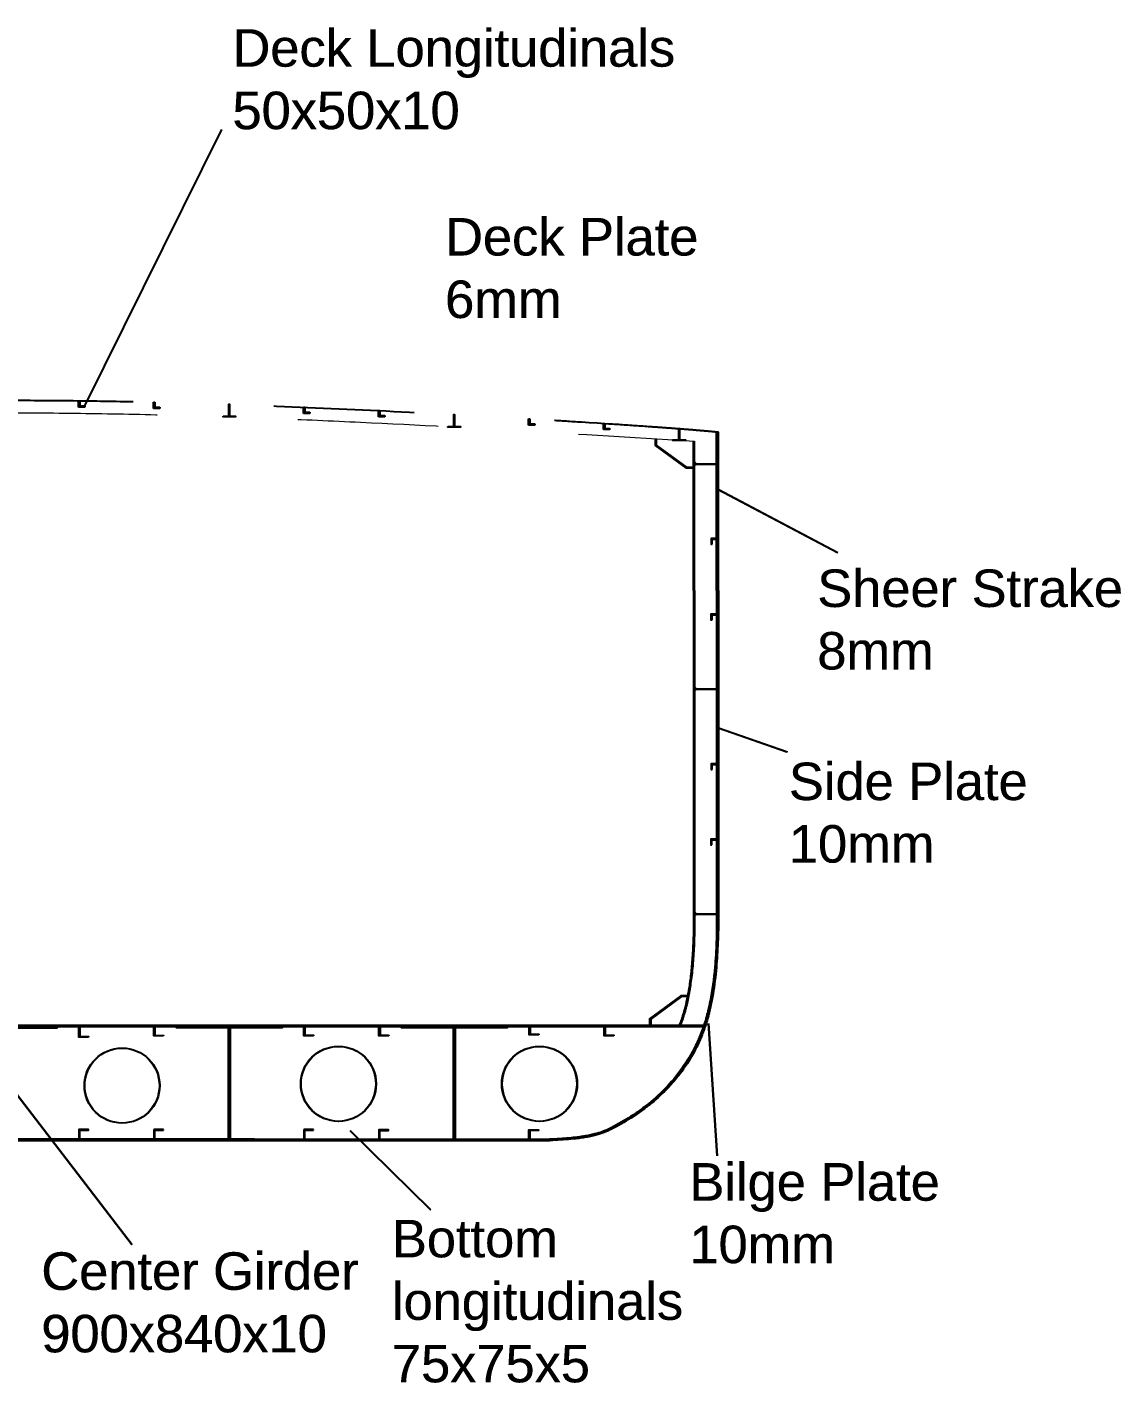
# Model space of a CAD drawing. Header units: millimetres. Extents: x 113 to 18942, y -911 to 10958.
# Drawn here: x 10192 to 18942, y 112 to 10958 of the extents above; entities that cross this region are included whole.
import ezdxf
from ezdxf import colors
from ezdxf.entities.mleader import LeaderData, LeaderLine
from ezdxf.math import Vec2, Vec3

# ---------------------------------------------------------------- set-up
doc = ezdxf.new("R2010")
doc.units = ezdxf.units.MM
doc.header["$LTSCALE"] = 20
doc.header["$MEASUREMENT"] = 0
doc.linetypes.add('CENTER2', pattern=[1.125, 0.75, -0.125, 0.125, -0.125])
doc.layers.get('0').update_dxf_attribs({"true_color": 0x000000})
doc.layers.add('hatch', color=7, linetype='Continuous', lineweight=9)
doc.layers.add('WL', color=7, linetype='Continuous')
doc.styles.add('Annotative', font='arial.ttf')
doc.styles.get("Standard").update_dxf_attribs({"font": 'arial.ttf'})

# ---------------------------------------------------------------- blocks, each defined once
blk = doc.blocks.new('*U1')
at = {"color": 30, "true_color": 0xf26722}
blk.add_lwpolyline([(-420, 450), (420, 450), (420, 440), (5, 440), (5, -450), (0, -450), (-5, -450), (-5, 440), (-420, 440)], close=True, dxfattribs=at)
blk = doc.blocks.new('*U2')
at = {"color": 0, "linetype": 'ByBlock', "lineweight": -2, "transparency": 16777216}
for p in [(0, 0), (1800, 0), (3600, 0)]:
    blk.add_blockref('*U1', p, dxfattribs=at)
blk = doc.blocks.new('*U3')
at = {"color": 30, "true_color": 0xf26722}
blk.add_lwpolyline([(-420, 450), (420, 450), (420, 440), (5, 440), (5, -450), (0, -450), (-5, -450), (-5, 440), (-420, 440)], close=True, dxfattribs=at)
blk = doc.blocks.new('*U4')
at = {"color": 0, "linetype": 'ByBlock', "lineweight": -2, "transparency": 16777216}
for p in [(0, 0), (1800, 0), (3600, 0)]:
    blk.add_blockref('*U3', p, dxfattribs=at)
blk = doc.blocks.new('*U7')
at = {"color": 30, "true_color": 0xf26722}
blk.add_lwpolyline([(-420, 450), (420, 450), (420, 440), (5, 440), (5, -450), (0, -450), (-5, -450), (-5, 440), (-420, 440)], close=True, dxfattribs=at)
blk = doc.blocks.new('*U8')
at = {"color": 0, "linetype": 'ByBlock', "lineweight": -2, "transparency": 16777216}
for p in [(0, 0), (1800, 0), (3600, 0)]:
    blk.add_blockref('*U7', p, dxfattribs=at)

msp = doc.modelspace()

# ---------------------------------------------------------------- linework, layer by layer
at = {"linetype": 'CENTER2', "ltscale": 450}
for p, q in [((10653, 7929), (10653, 7919)), ((11254, 7918), (11254, 7908)), ((12453, 7878), (12453, 7868)), ((13053, 7850), (13053, 7840)), ((14253, 7785), (14253, 7775)), ((14853, 7748), (14853, 7738)), ((15523, 7645), (15523, 7645))]:
    msp.add_line(p, q, dxfattribs=at)
for p, q in [((15708, 6451), (15708, 7720)), ((15712, 6451), (15712, 7720)), ((15718, 6451), (15718, 7720)), ((15722, 6451), (15722, 7719)), ((15523, 6451), (15523, 7645)), ((15527, 6451), (15527, 7645)), ((15528, 6451), (15528, 7645)), ((15532, 6451), (15532, 7645)), ((15602, 2971), (4415, 2971)), ((15602, 2963), (4415, 2963)), ((15606, 2971), (4418, 2971)), ((15606, 2963), (4418, 2963)), ((10428, 2963), (15602, 2963)), ((10432, 2963), (15606, 2963)), ((8008, 2063), (12008, 2063)), ((8012, 2063), (12012, 2063)), ((11281, 2138), (11206, 2138)), ((11206, 2138), (11206, 2063)), ((11206, 2063), (11211, 2063)), ((11284, 2138), (11209, 2138)), ((11209, 2138), (11209, 2063)), ((11209, 2063), (11214, 2063)), ((11211, 2063), (11211, 2133)), ((11211, 2133), (11281, 2133)), ((11214, 2063), (11214, 2133)), ((11214, 2133), (11284, 2133)), ((11281, 2133), (11281, 2138)), ((11284, 2133), (11284, 2138)), ((12008, 2061), (14370, 2061)), ((12481, 2138), (12406, 2138)), ((12406, 2138), (12406, 2063)), ((12406, 2063), (12411, 2063)), ((12484, 2138), (12409, 2138)), ((12409, 2138), (12409, 2063)), ((12409, 2063), (12414, 2063)), ((12411, 2063), (12411, 2133)), ((12411, 2133), (12481, 2133)), ((12414, 2063), (12414, 2133)), ((12414, 2133), (12484, 2133)), ((12481, 2133), (12481, 2138)), ((12484, 2133), (12484, 2138)), ((8008, 2051), (12008, 2051)), ((8012, 2051), (12012, 2051)), ((12008, 2051), (14370, 2051)), ((12012, 2061), (14373, 2061)), ((12012, 2051), (14373, 2051))]:
    msp.add_line(p, q)
for points in [[(10653, 7919), (10603, 7919), (10603, 7969), (10608, 7969), (10613, 7969), (10613, 7929), (10653, 7929)], [(11254, 7908), (11204, 7908), (11204, 7958), (11209, 7958), (11214, 7958), (11214, 7918), (11254, 7918)], [(12453, 7868), (12403, 7868), (12403, 7918), (12408, 7918), (12413, 7918), (12413, 7878), (12453, 7878)], [(13053, 7840), (13003, 7840), (13003, 7890), (13008, 7890), (13013, 7890), (13013, 7850), (13053, 7850)], [(14253, 7775), (14203, 7775), (14203, 7825), (14208, 7825), (14213, 7825), (14213, 7785), (14253, 7785)], [(14853, 7738), (14803, 7738), (14803, 7788), (14808, 7788), (14813, 7788), (14813, 7748), (14853, 7748)]]:
    msp.add_lwpolyline(points, dxfattribs=at)
for points in [[(11759, 7846), (11806, 7846), (11806, 7941), (11809, 7941), (11811, 7941), (11811, 7846), (11859, 7846), (11859, 7841), (11759, 7841)], [(11759, 7846), (11806, 7846), (11806, 7941), (11809, 7941), (11811, 7941), (11811, 7846), (11859, 7846), (11859, 7841), (11759, 7841)], [(13558, 7764), (13606, 7764), (13606, 7859), (13608, 7859), (13611, 7859), (13611, 7764), (13658, 7764), (13658, 7759), (13558, 7759)], [(13558, 7764), (13606, 7764), (13606, 7859), (13608, 7859), (13611, 7859), (13611, 7764), (13658, 7764), (13658, 7759), (13558, 7759)], [(15534, 7450), (15529, 7450), (15529, 7475), (15534, 7475), (15534, 7465), (15709, 7465), (15709, 7460), (15534, 7460)], [(15537, 7450), (15532, 7450), (15532, 7475), (15537, 7475), (15537, 7465), (15712, 7465), (15712, 7460), (15537, 7460)], [(15669, 6823), (15669, 6863), (15709, 6863), (15709, 6866), (15709, 6868), (15664, 6868), (15664, 6823)], [(15672, 6823), (15672, 6863), (15712, 6863), (15712, 6865), (15712, 6868), (15667, 6868), (15667, 6823)], [(15668, 6217), (15668, 6257), (15708, 6257), (15708, 6260), (15708, 6262), (15663, 6262), (15663, 6217)], [(15672, 6217), (15672, 6257), (15712, 6257), (15712, 6259), (15712, 6262), (15667, 6262), (15667, 6217)], [(15533, 5650), (15528, 5650), (15528, 5675), (15533, 5675), (15533, 5665), (15708, 5665), (15708, 5660), (15533, 5660)], [(15537, 5650), (15532, 5650), (15532, 5675), (15537, 5675), (15537, 5665), (15712, 5665), (15712, 5660), (15537, 5660)], [(15669, 5018), (15669, 5058), (15709, 5058), (15709, 5060), (15709, 5063), (15664, 5063), (15664, 5018)], [(15672, 5018), (15672, 5058), (15712, 5058), (15712, 5060), (15712, 5063), (15667, 5063), (15667, 5018)], [(15668, 4417), (15668, 4457), (15708, 4457), (15708, 4460), (15708, 4462), (15663, 4462), (15663, 4417)], [(15671, 4417), (15671, 4457), (15711, 4457), (15711, 4460), (15711, 4462), (15666, 4462), (15666, 4417)], [(15534, 3850), (15529, 3850), (15529, 3875), (15534, 3875), (15534, 3865), (15709, 3865), (15709, 3860), (15534, 3860)], [(15537, 3850), (15532, 3850), (15532, 3875), (15537, 3875), (15537, 3865), (15712, 3865), (15712, 3860), (15537, 3860)], [(10681, 2877), (10606, 2877), (10606, 2952), (10611, 2952), (10611, 2882), (10681, 2882)], [(10684, 2877), (10609, 2877), (10609, 2952), (10614, 2952), (10614, 2882), (10684, 2882)], [(11280, 2887), (11205, 2887), (11205, 2962), (11210, 2962), (11210, 2892), (11280, 2892)], [(11284, 2887), (11209, 2887), (11209, 2962), (11214, 2962), (11214, 2892), (11284, 2892)], [(12481, 2888), (12406, 2888), (12406, 2963), (12411, 2963), (12411, 2893), (12481, 2893)], [(12484, 2888), (12409, 2888), (12409, 2963), (12414, 2963), (12414, 2893), (12484, 2893)], [(13081, 2888), (13006, 2888), (13006, 2963), (13011, 2963), (13011, 2893), (13081, 2893)], [(13085, 2887), (13010, 2887), (13010, 2962), (13015, 2962), (13015, 2892), (13085, 2892)], [(14283, 2896), (14208, 2896), (14208, 2971), (14213, 2971), (14213, 2901), (14283, 2901)], [(14287, 2896), (14212, 2896), (14212, 2971), (14217, 2971), (14217, 2901), (14287, 2901)], [(14884, 2888), (14809, 2888), (14809, 2963), (14814, 2963), (14814, 2893), (14884, 2893)], [(14887, 2888), (14812, 2888), (14812, 2963), (14817, 2963), (14817, 2893), (14887, 2893)], [(10611, 2063), (10611, 2133), (10681, 2133), (10681, 2138), (10606, 2138), (10606, 2063)], [(10614, 2063), (10614, 2133), (10684, 2133), (10684, 2138), (10609, 2138), (10609, 2063)], [(13011, 2061), (13011, 2131), (13081, 2131), (13081, 2136), (13006, 2136), (13006, 2061)], [(13014, 2061), (13014, 2131), (13084, 2131), (13084, 2136), (13009, 2136), (13009, 2061)], [(14206, 2061), (14206, 2136), (14281, 2136), (14281, 2131), (14211, 2131), (14211, 2061)], [(14209, 2061), (14209, 2136), (14284, 2136), (14284, 2131), (14214, 2131), (14214, 2061)]]:
    msp.add_lwpolyline(points, close=True)
for points in [[(15411, 7746), (15411, 7657), (15458, 7657), (15458, 7652), (15358, 7652), (15358, 7657), (15406, 7657), (15406, 7746)], [(15411, 7746), (15411, 7657), (15458, 7657), (15458, 7652), (15358, 7652), (15358, 7657), (15406, 7657), (15406, 7746)], [(15521, 7429), (15470, 7429), (15468, 7429), (15219, 7612), (15219, 7665)], [(15525, 7429), (15473, 7429), (15472, 7429), (15222, 7613), (15222, 7665)], [(15520, 7434), (15470, 7434), (15224, 7615), (15224, 7665)], [(15523, 7434), (15473, 7434), (15227, 7615), (15227, 7665)], [(15475, 3207), (15424, 3207), (15422, 3207), (15172, 3024), (15172, 2971)], [(15478, 3207), (15427, 3207), (15425, 3207), (15176, 3023), (15176, 2971)], [(15474, 3202), (15424, 3202), (15177, 3021), (15177, 2971)], [(15477, 3202), (15427, 3202), (15181, 3021), (15181, 2971)]]:
    msp.add_lwpolyline(points)
for centre in [(10950, 2490), (10953, 2490), (12681, 2504), (12684, 2504), (14289, 2504), (14293, 2504)]:
    msp.add_circle(centre, 300)
msp.add_open_spline([(4298, 7719), (4682, 7757), (4882, 7769), (5481, 7806), (5880, 7830), (7105, 7898), (7930, 7936), (8894, 7960), (9032, 7963), (9445, 7970), (9721, 7973), (10164, 7973), (10331, 7972), (10665, 7969), (10832, 7966), (11332, 7956), (11666, 7946), (12667, 7909), (13334, 7875), (14514, 7808), (15411, 7752), (15722, 7719)], degree=3, knots=[0, 0, 0, 0, 599.466361, 599.466361, 1798.399082, 1798.399082, 4273.578042, 4273.578042, 4686.768111, 4686.768111, 5513.148249, 5513.148249, 6013.392049, 6013.392049, 6513.635849, 6513.635849, 7514.123448, 7514.123448, 9515.098647, 9515.098647, 11052.660658, 11052.660658, 11052.660658, 11052.660658], dxfattribs=at)
at = {"layer": 'hatch', "linetype": 'CENTER2', "ltscale": 450}
msp.add_spline([(4488, 7645), (10015, 7873), (15532, 7645)], degree=3, dxfattribs=at)
at = {"layer": 'WL'}
for points, knots in [([(15523, 6451), (15523, 5556), (15523, 4662), (15523, 3758), (15523, 3749), (15523, 3740)], [0, 0, 0, 0, 0.9899602, 0.9899602, 0.9999598, 0.9999598, 0.9999598, 0.9999598]), ([(15527, 6451), (15527, 5556), (15527, 4661), (15527, 3758), (15527, 3748), (15527, 3739)], [0, 0, 0, 0, 0.9899602, 0.9899602, 0.9999598, 0.9999598, 0.9999598, 0.9999598]), ([(15528, 6451), (15528, 5556), (15528, 4662), (15528, 3758), (15528, 3749), (15528, 3740)], [0, 0, 0, 0, 0.9899602, 0.9899602, 0.9999598, 0.9999598, 0.9999598, 0.9999598]), ([(15532, 6451), (15532, 5556), (15532, 4661), (15532, 3758), (15532, 3748), (15532, 3739)], [0, 0, 0, 0, 0.9899602, 0.9899602, 0.9999598, 0.9999598, 0.9999598, 0.9999598]), ([(15708, 6451), (15708, 5556), (15708, 4662), (15708, 3758), (15708, 3749), (15708, 3740)], [0, 0, 0, 0, 0.9899602, 0.9899602, 0.9999598, 0.9999598, 0.9999598, 0.9999598]), ([(15712, 6451), (15712, 5556), (15712, 4661), (15712, 3758), (15712, 3748), (15712, 3739)], [0, 0, 0, 0, 0.9899602, 0.9899602, 0.9999598, 0.9999598, 0.9999598, 0.9999598]), ([(15708, 3740), (15708, 3706), (15707, 3672), (15703, 3570), (15699, 3503), (15685, 3344), (15673, 3254), (15651, 3142), (15645, 3115), (15634, 3068), (15628, 3047), (15617, 3007), (15611, 2988), (15599, 2951), (15592, 2933), (15571, 2879), (15556, 2845), (15508, 2745), (15470, 2683), (15388, 2568), (15344, 2515), (15248, 2417), (15198, 2372), (15134, 2322), (15122, 2313), (15086, 2287), (15062, 2270), (14989, 2222), (14939, 2192), (14882, 2162), (14876, 2159), (14862, 2152), (14855, 2148), (14841, 2141), (14834, 2138), (14812, 2128), (14796, 2122), (14761, 2110), (14741, 2104), (14709, 2097), (14701, 2095), (14685, 2091), (14678, 2090), (14665, 2088), (14659, 2087), (14646, 2085), (14640, 2084), (14621, 2081), (14607, 2079), (14551, 2072), (14503, 2068), (14426, 2063), (14398, 2062), (14370, 2061)], [1.095954, 1.095954, 1.095954, 1.095954, 91.340346, 91.340346, 271.829129, 271.829129, 526.624548, 526.624548, 605.608645, 605.608645, 671.82648, 671.82648, 732.445702, 732.445702, 793.064925, 793.064925, 914.303369, 914.303369, 1156.780258, 1156.780258, 1399.257147, 1399.257147, 1641.734037, 1641.734037, 1696.119072, 1696.119072, 1804.889143, 1804.889143, 2022.429284, 2022.429284, 2052.247322, 2052.247322, 2082.217218, 2082.217218, 2112.187113, 2112.187113, 2173.046898, 2173.046898, 2233.906683, 2233.906683, 2255.490365, 2255.490365, 2271.95095, 2271.95095, 2284.740663, 2284.740663, 2297.530376, 2297.530376, 2323.109803, 2323.109803, 2399.700362, 2399.700362, 2441.545776, 2441.545776, 2441.545776, 2441.545776]), ([(15718, 3739), (15718, 3705), (15717, 3671), (15713, 3569), (15709, 3502), (15690, 3291), (15668, 3151), (15627, 3007), (15622, 2989), (15610, 2954), (15604, 2937), (15591, 2903), (15585, 2887), (15564, 2838), (15549, 2806), (15502, 2715), (15466, 2658), (15350, 2501), (15261, 2411), (15154, 2326), (15142, 2316), (15106, 2289), (15082, 2271), (15007, 2221), (14957, 2191), (14899, 2160), (14892, 2156), (14881, 2150), (14876, 2148), (14868, 2143), (14864, 2141), (14851, 2135), (14842, 2131), (14815, 2118), (14796, 2111), (14751, 2096), (14726, 2089), (14687, 2082), (14678, 2080), (14662, 2077), (14655, 2076), (14641, 2074), (14634, 2073), (14611, 2069), (14594, 2067), (14528, 2060), (14471, 2055), (14399, 2052), (14384, 2051), (14370, 2051)], [1.095954, 1.095954, 1.095954, 1.095954, 91.385865, 91.385865, 271.965686, 271.965686, 670.476468, 670.476468, 726.8513, 726.8513, 783.226131, 783.226131, 839.600962, 839.600962, 952.350625, 952.350625, 1177.849949, 1177.849949, 1619.008744, 1619.008744, 1674.111597, 1674.111597, 1784.317302, 1784.317302, 2004.728712, 2004.728712, 2035.658112, 2035.658112, 2054.111636, 2054.111636, 2072.56516, 2072.56516, 2109.472208, 2109.472208, 2181.949068, 2181.949068, 2254.425929, 2254.425929, 2274.002852, 2274.002852, 2288.74553, 2288.74553, 2303.488207, 2303.488207, 2332.973563, 2332.973563, 2420.502389, 2420.502389, 2441.545776, 2441.545776, 2441.545776, 2441.545776]), ([(15712, 3739), (15711, 3705), (15710, 3671), (15706, 3570), (15702, 3503), (15688, 3344), (15676, 3254), (15654, 3141), (15648, 3115), (15637, 3068), (15631, 3047), (15620, 3007), (15614, 2988), (15602, 2951), (15595, 2933), (15575, 2879), (15560, 2844), (15511, 2744), (15474, 2683), (15392, 2568), (15347, 2515), (15251, 2417), (15201, 2372), (15137, 2322), (15125, 2313), (15089, 2287), (15065, 2270), (14992, 2221), (14942, 2192), (14886, 2162), (14879, 2159), (14865, 2151), (14858, 2148), (14844, 2141), (14837, 2138), (14815, 2128), (14800, 2121), (14764, 2109), (14744, 2104), (14713, 2096), (14704, 2094), (14688, 2091), (14681, 2090), (14668, 2088), (14662, 2086), (14650, 2085), (14643, 2084), (14624, 2081), (14610, 2079), (14554, 2072), (14507, 2068), (14430, 2063), (14401, 2062), (14373, 2061)], [1.095954, 1.095954, 1.095954, 1.095954, 91.340346, 91.340346, 271.829129, 271.829129, 526.624548, 526.624548, 605.608645, 605.608645, 671.82648, 671.82648, 732.445702, 732.445702, 793.064925, 793.064925, 914.303369, 914.303369, 1156.780258, 1156.780258, 1399.257147, 1399.257147, 1641.734037, 1641.734037, 1696.119072, 1696.119072, 1804.889143, 1804.889143, 2022.429284, 2022.429284, 2052.247322, 2052.247322, 2082.217218, 2082.217218, 2112.187113, 2112.187113, 2173.046898, 2173.046898, 2233.906683, 2233.906683, 2255.490365, 2255.490365, 2271.95095, 2271.95095, 2284.740663, 2284.740663, 2297.530376, 2297.530376, 2323.109803, 2323.109803, 2399.700362, 2399.700362, 2441.545776, 2441.545776, 2441.545776, 2441.545776]), ([(15722, 3739), (15721, 3705), (15720, 3671), (15716, 3569), (15712, 3502), (15693, 3290), (15672, 3151), (15630, 3006), (15625, 2989), (15613, 2954), (15607, 2937), (15595, 2903), (15588, 2887), (15567, 2838), (15553, 2806), (15505, 2714), (15469, 2657), (15353, 2500), (15265, 2411), (15158, 2325), (15146, 2316), (15109, 2289), (15085, 2271), (15011, 2221), (14960, 2191), (14902, 2160), (14895, 2156), (14884, 2150), (14880, 2148), (14871, 2143), (14867, 2141), (14854, 2135), (14845, 2130), (14818, 2118), (14799, 2110), (14754, 2096), (14729, 2089), (14690, 2081), (14682, 2080), (14666, 2077), (14659, 2076), (14644, 2074), (14637, 2072), (14614, 2069), (14598, 2067), (14531, 2060), (14475, 2055), (14402, 2052), (14388, 2051), (14373, 2051)], [1.095954, 1.095954, 1.095954, 1.095954, 91.385865, 91.385865, 271.965686, 271.965686, 670.476468, 670.476468, 726.8513, 726.8513, 783.226131, 783.226131, 839.600962, 839.600962, 952.350625, 952.350625, 1177.849949, 1177.849949, 1619.008744, 1619.008744, 1674.111597, 1674.111597, 1784.317302, 1784.317302, 2004.728712, 2004.728712, 2035.658112, 2035.658112, 2054.111636, 2054.111636, 2072.56516, 2072.56516, 2109.472208, 2109.472208, 2181.949068, 2181.949068, 2254.425929, 2254.425929, 2274.002852, 2274.002852, 2288.74553, 2288.74553, 2303.488207, 2303.488207, 2332.973563, 2332.973563, 2420.502389, 2420.502389, 2441.545776, 2441.545776, 2441.545776, 2441.545776]), ([(15524, 3744), (15523, 3705), (15521, 3666), (15518, 3578), (15515, 3528), (15507, 3436), (15503, 3393), (15493, 3312), (15487, 3273), (15477, 3217), (15474, 3199), (15464, 3153), (15457, 3125), (15448, 3089), (15445, 3079), (15440, 3061), (15437, 3051), (15433, 3038), (15431, 3035), (15429, 3027), (15428, 3024), (15425, 3016), (15424, 3012), (15420, 3001), (15417, 2994), (15413, 2982), (15411, 2978), (15408, 2971)], [1.095954, 1.095954, 1.095954, 1.095954, 106.726567, 106.726567, 246.487688, 246.487688, 372.627032, 372.627032, 492.400229, 492.400229, 552.059457, 552.059457, 645.929918, 645.929918, 680.309122, 680.309122, 714.688326, 714.688326, 728.844354, 728.844354, 743.000381, 743.000381, 757.156409, 757.156409, 785.468464, 785.468464, 803.349487, 803.349487, 803.349487, 803.349487]), ([(15527, 3743), (15526, 3705), (15525, 3666), (15521, 3578), (15518, 3528), (15511, 3436), (15506, 3393), (15496, 3311), (15490, 3273), (15480, 3217), (15477, 3198), (15467, 3152), (15461, 3125), (15451, 3089), (15448, 3079), (15443, 3060), (15440, 3051), (15436, 3038), (15435, 3034), (15432, 3027), (15431, 3023), (15428, 3016), (15427, 3012), (15423, 3001), (15421, 2994), (15416, 2982), (15414, 2978), (15412, 2971)], [1.095954, 1.095954, 1.095954, 1.095954, 106.726567, 106.726567, 246.487688, 246.487688, 372.627032, 372.627032, 492.400229, 492.400229, 552.059457, 552.059457, 645.929918, 645.929918, 680.309122, 680.309122, 714.688326, 714.688326, 728.844354, 728.844354, 743.000381, 743.000381, 757.156409, 757.156409, 785.468464, 785.468464, 803.349487, 803.349487, 803.349487, 803.349487]), ([(15529, 3744), (15528, 3711), (15527, 3678), (15523, 3592), (15521, 3540), (15513, 3437), (15508, 3386), (15496, 3297), (15490, 3258), (15476, 3181), (15467, 3144), (15455, 3098), (15453, 3088), (15447, 3070), (15445, 3063), (15441, 3049), (15439, 3042), (15436, 3032), (15434, 3028), (15432, 3020), (15430, 3016), (15426, 3004), (15423, 2996), (15418, 2983), (15416, 2977), (15414, 2971)], [1.095954, 1.095954, 1.095954, 1.095954, 90.522266, 90.522266, 238.057153, 238.057153, 385.592041, 385.592041, 508.816479, 508.816479, 632.040918, 632.040918, 670.401108, 670.401108, 695.693999, 695.693999, 720.986889, 720.986889, 735.939414, 735.939414, 750.891938, 750.891938, 780.796987, 780.796987, 804.19123, 804.19123, 804.19123, 804.19123]), ([(15532, 3743), (15531, 3710), (15530, 3678), (15527, 3592), (15524, 3539), (15516, 3436), (15511, 3386), (15499, 3297), (15493, 3257), (15479, 3181), (15471, 3144), (15459, 3098), (15456, 3087), (15451, 3070), (15449, 3063), (15444, 3049), (15442, 3042), (15439, 3031), (15438, 3027), (15435, 3020), (15434, 3016), (15429, 3004), (15427, 2996), (15422, 2983), (15419, 2977), (15417, 2971)], [1.095954, 1.095954, 1.095954, 1.095954, 90.522266, 90.522266, 238.057153, 238.057153, 385.592041, 385.592041, 508.816479, 508.816479, 632.040918, 632.040918, 670.401108, 670.401108, 695.693999, 695.693999, 720.986889, 720.986889, 735.939414, 735.939414, 750.891938, 750.891938, 780.796987, 780.796987, 804.19123, 804.19123, 804.19123, 804.19123])]:
    msp.add_open_spline(points, degree=3, knots=knots, dxfattribs=at)
for points in [[(15718, 6451), (15718, 5547), (15718, 4643), (15718, 3740)], [(15722, 6451), (15722, 5547), (15722, 4643), (15722, 3739)]]:
    msp.add_open_spline(points, degree=3, dxfattribs=at)

# ---------------------------------------------------------------- block references
at = {"xscale": -1}
msp.add_blockref('*U4', (10012, 2513), dxfattribs=at)
for name, p in [('*U8', (10008, 2513)), ('*U2', (10012, 2513))]:
    msp.add_blockref(name, p)

# ---------------------------------------------------------------- texts
at = {"char_height": 300, "attachment_point": 1, "style": 'Annotative'}
for s, insert, width in [('Deck Longitudinals\\P50x50x10', (11833, 10942), 4030.6), ('Deck Longitudinals\\P50x50x10', (11837, 10942), 4030.6), ('Deck Plate\\P6mm', (13534, 9431), 4612.02), ('Deck Plate\\P6mm', (13538, 9431), 4612.02), ('Sheer Strake\\P8mm', (16512, 6619), 2474.49), ('Sheer Strake\\P8mm', (16515, 6619), 2474.49), ('Side Plate\\P10mm', (16285, 5074), 2014.5), ('Side Plate\\P10mm', (16288, 5074), 2014.5), ('\\pxt6;Bilge Plate 10mm', (15489, 1870), 2578.57), ('\\pxt6;Bilge Plate 10mm', (15492, 1869), 2578.57), ('Bottom \\Plongitudinals\\P75x75x5', (13109, 1416), 4711.05), ('Bottom \\Plongitudinals\\P75x75x5', (13112, 1416), 4711.05), ('Center Girder\\P900x840x10', (10304, 1156), 5063.03), ('Center Girder\\P900x840x10', (10308, 1156), 5063.03)]:
    msp.add_mtext(s, dxfattribs=dict(at, insert=insert, width=width))

# ---------------------------------------------------------------- leaders
ml = msp.add_multileader_mtext('Standard')
ml.set_content('', color=256)
ml.set_leader_properties()
ml.build(insert=Vec2(0, 0))
ml.multileader.update_dxf_attribs({"dogleg_length": 0.36, "arrow_head_size": 0.18})
ctx = ml.context
ctx.base_point, ctx.char_height, ctx.arrow_head_size, ctx.landing_gap_size, ctx.plane_origin = Vec3(11749, 10140), 0.18, 0.18, 0.09, Vec3(10963, 8165)
notes = []
notes.append((ctx, [(0, (1, 1, 0), (11749, 10140), (1, 0), 0.36, [(0, [(10653, 7929)], 0, [])])]))
ctx.mtext.insert, ctx.mtext.flow_direction = Vec3(11749, 10140), 5
ml = msp.add_multileader_mtext('Standard')
ml.set_content('', color=256)
ml.set_leader_properties()
ml.build(insert=Vec2(0, 0))
ml.multileader.update_dxf_attribs({"dogleg_length": 0.36, "arrow_head_size": 0.18})
ctx = ml.context
ctx.base_point, ctx.char_height, ctx.arrow_head_size, ctx.landing_gap_size, ctx.plane_origin = Vec3(16674, 6756), 0.18, 0.18, 0.09, Vec3(15716, 7262)
notes.append((ctx, [(0, (1, 1, 0), (16674, 6756), (1, 0), 0.36, [(0, [(15716, 7262)], 0, [])])]))
ctx.mtext.insert, ctx.mtext.flow_direction = Vec3(16674, 6756), 5
ml = msp.add_multileader_mtext('Standard')
ml.set_content('', color=256)
ml.set_leader_properties()
ml.build(insert=Vec2(0, 0))
ml.multileader.update_dxf_attribs({"dogleg_length": 0.36, "arrow_head_size": 0.18})
ctx = ml.context
ctx.base_point, ctx.char_height, ctx.arrow_head_size, ctx.landing_gap_size, ctx.plane_origin = Vec3(16678, 6756), 0.18, 0.18, 0.09, Vec3(15719, 7262)
notes.append((ctx, [(0, (1, 1, 0), (16677, 6756), (1, 0), 0.36, [(0, [(15719, 7262)], 0, [])])]))
ctx.mtext.insert, ctx.mtext.flow_direction = Vec3(16678, 6756), 5
ml = msp.add_multileader_mtext('Standard')
ml.set_content('', color=256)
ml.set_leader_properties()
ml.build(insert=Vec2(0, 0))
ml.multileader.update_dxf_attribs({"dogleg_length": 0.36, "arrow_head_size": 0.18})
ctx = ml.context
ctx.base_point, ctx.char_height, ctx.arrow_head_size, ctx.landing_gap_size, ctx.plane_origin = Vec3(16271, 5161), 0.18, 0.18, 0.09, Vec3(15720, 5352)
notes.append((ctx, [(0, (1, 1, 0), (16270, 5161), (1, 0), 0.36, [(0, [(15720, 5352)], 0, [])])]))
ctx.mtext.insert, ctx.mtext.flow_direction = Vec3(16271, 5161), 5
ml = msp.add_multileader_mtext('Standard')
ml.set_content('', color=256)
ml.set_leader_properties()
ml.build(insert=Vec2(0, 0))
ml.multileader.update_dxf_attribs({"dogleg_length": 0.36, "arrow_head_size": 0.18})
ctx = ml.context
ctx.base_point, ctx.char_height, ctx.arrow_head_size, ctx.landing_gap_size, ctx.plane_origin = Vec3(16274, 5161), 0.18, 0.18, 0.09, Vec3(15723, 5352)
notes.append((ctx, [(0, (1, 1, 0), (16274, 5161), (1, 0), 0.36, [(0, [(15723, 5352)], 0, [])])]))
ctx.mtext.insert, ctx.mtext.flow_direction = Vec3(16274, 5161), 5
ml = msp.add_multileader_mtext('Standard')
ml.set_content('', color=256)
ml.set_leader_properties()
ml.build(insert=Vec2(0, 0))
ml.multileader.update_dxf_attribs({"dogleg_length": 0.36, "arrow_head_size": 0.18})
ctx = ml.context
ctx.base_point, ctx.char_height, ctx.arrow_head_size, ctx.landing_gap_size, ctx.plane_origin = Vec3(15709, 1927), 0.18, 0.18, 0.09, Vec3(15640, 2986)
notes.append((ctx, [(0, (1, 1, 0), (15709, 1927), (1, 0), 0.36, [(0, [(15640, 2986)], 0, [])])]))
ctx.mtext.insert, ctx.mtext.flow_direction = Vec3(15709, 1928), 5
ml = msp.add_multileader_mtext('Standard')
ml.set_content('', color=256)
ml.set_leader_properties()
ml.build(insert=Vec2(0, 0))
ml.multileader.update_dxf_attribs({"dogleg_length": 0.36, "arrow_head_size": 0.18})
ctx = ml.context
ctx.base_point, ctx.char_height, ctx.arrow_head_size, ctx.landing_gap_size, ctx.plane_origin = Vec3(15713, 1927), 0.18, 0.18, 0.09, Vec3(15643, 2986)
notes.append((ctx, [(0, (1, 1, 0), (15712, 1927), (1, 0), 0.36, [(0, [(15643, 2986)], 0, [])])]))
ctx.mtext.insert, ctx.mtext.flow_direction = Vec3(15713, 1927), 5
ml = msp.add_multileader_mtext('Standard')
ml.set_content('', color=256)
ml.set_leader_properties()
ml.build(insert=Vec2(0, 0))
ml.multileader.update_dxf_attribs({"dogleg_length": 0.36, "arrow_head_size": 0.18})
ctx = ml.context
ctx.base_point, ctx.char_height, ctx.arrow_head_size, ctx.landing_gap_size, ctx.plane_origin = Vec3(11030, 1219), 0.18, 0.18, 0.09, Vec3(10013, 2543)
notes.append((ctx, [(0, (1, 1, 0), (11029, 1219), (1, 0), 0.36, [(0, [(10013, 2543)], 0, [])])]))
ctx.mtext.insert, ctx.mtext.flow_direction = Vec3(11030, 1220), 5
ml = msp.add_multileader_mtext('Standard')
ml.set_content('', color=256)
ml.set_leader_properties()
ml.build(insert=Vec2(0, 0))
ml.multileader.update_dxf_attribs({"dogleg_length": 0.36, "arrow_head_size": 0.18})
ctx = ml.context
ctx.base_point, ctx.char_height, ctx.arrow_head_size, ctx.landing_gap_size, ctx.plane_origin = Vec3(11033, 1219), 0.18, 0.18, 0.09, Vec3(10016, 2543)
notes.append((ctx, [(0, (1, 1, 0), (11033, 1219), (1, 0), 0.36, [(0, [(10016, 2543)], 0, [])])]))
ctx.mtext.insert, ctx.mtext.flow_direction = Vec3(11033, 1219), 5
ml = msp.add_multileader_mtext('Standard')
ml.set_content('', color=256)
ml.set_leader_properties()
ml.build(insert=Vec2(0, 0))
ml.multileader.update_dxf_attribs({"dogleg_length": 0.36, "arrow_head_size": 0.18})
ctx = ml.context
ctx.base_point, ctx.char_height, ctx.arrow_head_size, ctx.landing_gap_size, ctx.plane_origin = Vec3(13417, 1500), 0.18, 0.18, 0.09, Vec3(12774, 2131)
notes.append((ctx, [(0, (1, 1, 0), (13416, 1500), (1, 0), 0.36, [(0, [(12774, 2131)], 0, [])])]))
ctx.mtext.insert, ctx.mtext.flow_direction = Vec3(13417, 1500), 5
ml = msp.add_multileader_mtext('Standard')
ml.set_content('', color=256)
ml.set_leader_properties()
ml.build(insert=Vec2(0, 0))
ml.multileader.update_dxf_attribs({"dogleg_length": 0.36, "arrow_head_size": 0.18})
ctx = ml.context
ctx.base_point, ctx.char_height, ctx.arrow_head_size, ctx.landing_gap_size, ctx.plane_origin = Vec3(13420, 1500), 0.18, 0.18, 0.09, Vec3(12777, 2131)
notes.append((ctx, [(0, (1, 1, 0), (13420, 1500), (1, 0), 0.36, [(0, [(12777, 2131)], 0, [])])]))
ctx.mtext.insert, ctx.mtext.flow_direction = Vec3(13420, 1500), 5
for ctx, leaders in notes:
    for number, flags, end, landing, length, lines in leaders:
        leader = LeaderData()
        leader.index, (leader.has_last_leader_line, leader.has_dogleg_vector, leader.attachment_direction) = number, flags
        leader.last_leader_point, leader.dogleg_vector, leader.dogleg_length = Vec3(end), Vec3(landing), length
        for number, points, colour, breaks in lines:
            line = LeaderLine()
            line.index, line.vertices, line.color, line.breaks = number, Vec3.list(points), colors.encode_raw_color(colour), breaks
            leader.lines.append(line)
        ctx.leaders.append(leader)

doc.saveas('drawing.dxf')
